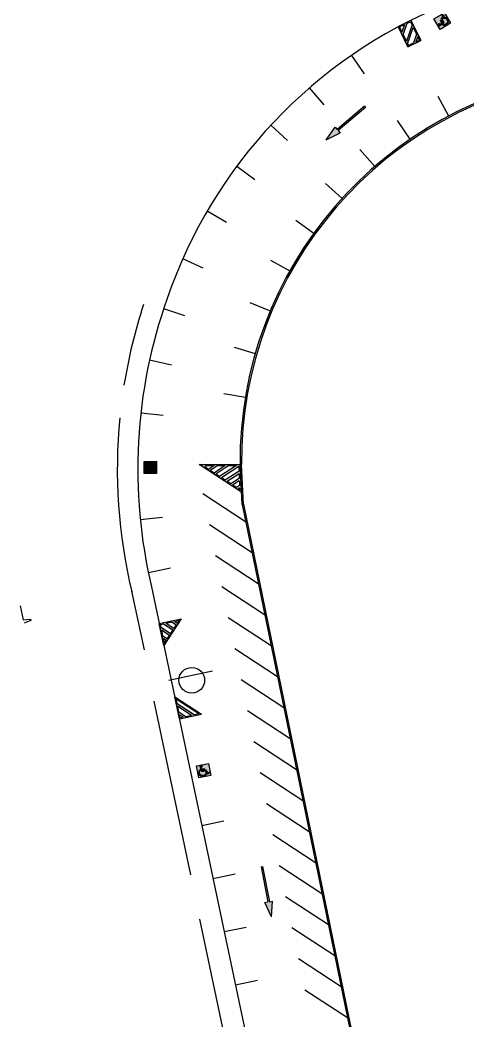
# Model space of a CAD drawing. Header units: millimetres. Extents: x 34038 to 35840, y 10511 to 10922.
# Drawn here: x 34821.7 to 34865.6, y 10685.7 to 10783.7 of the extents above; entities that cross this region are included whole.
import ezdxf

# ---------------------------------------------------------------- set-up
doc = ezdxf.new("R2010")
doc.units = ezdxf.units.MM
for name, color, linetype in [('MANTER', 150, 'Continuous'), ('PINTURA BRANCA', 7, 'Continuous'), ('piso2', 2, 'Continuous'), ('VAGAS - ACRESC', 6, 'Continuous')]:
    doc.layers.add(name, color=color, linetype=linetype)

# ---------------------------------------------------------------- blocks, each defined once
blk = doc.blocks.new('12')
at = {"layer": 'PINTURA BRANCA'}
h = blk.add_hatch(color=256, dxfattribs=at)
h.paths.add_polyline_path([(709.5063524391578, 866.5878076270078), (709.3348524387259, 866.3245246753548), (709.2430694875048, 866.7593076274395)], flags=16)
h.paths.add_polyline_path([(709.1846487430099, 867.0360512210649), (709.615513863723, 866.7553897960679), (709.8338367128534, 867.0905541341882), (709.06780725402, 867.5895384083154)], flags=16)
h.paths.add_polyline_path([(710.3346837331574, 868.4351293180409), (710.5979666848099, 868.2636293176096), (710.7694666852412, 868.5269122692622)], flags=16)
h.paths.add_polyline_path([(710.0579401395316, 868.3767085735461), (710.4888052602445, 868.0960471485492), (710.2704824111141, 867.760882810429), (709.5044529522806, 868.259867084556)], flags=16)
h.paths.add_polyline_path([(710.985027265608, 868.6746211296579), (709.2868740274193, 866.0676543903937), (708.8324672768815, 868.2202143791201)])
h.paths.add_polyline_path([(709.009386509525, 867.8662820019409), (709.9429981374185, 867.2581363032485), (710.161320986549, 867.5933006413688), (709.2277093586556, 868.2014463400611), (708.95096576503, 868.1430255955661)], flags=16)
for p, q in [((708.8324672768815, 868.2202143791201), (710.985027265608, 868.6746211296579)), ((710.985027265608, 868.6746211296579), (709.2868740274193, 866.0676543903937)), ((709.5044529522806, 868.259867084556), (710.0579401395314, 868.3767085735461)), ((710.0579401395316, 868.3767085735461), (710.4888052602445, 868.0960471485495)), ((710.334683733157, 868.435129318041), (710.7694666852412, 868.5269122692622)), ((710.3346837331574, 868.4351293180409), (710.5979666848096, 868.2636293176097)), ((710.7694666852414, 868.5269122692623), (710.5979666848099, 868.2636293176096)), ((709.2868740274193, 866.0676543903937), (708.8324672768815, 868.2202143791201)), ((708.9509657650299, 868.1430255955661), (709.2277093586556, 868.2014463400611)), ((709.0093865095249, 867.866282001941), (708.95096576503, 868.1430255955661)), ((709.009386509525, 867.8662820019409), (709.9429981374186, 867.2581363032484)), ((709.1846487430099, 867.036051221065), (709.06780725402, 867.5895384083154)), ((709.0678072540201, 867.5895384083155), (709.8338367128534, 867.0905541341882)), ((709.2277093586556, 868.2014463400611), (710.161320986549, 867.5933006413688)), ((709.5044529522808, 868.259867084556), (710.2704824111141, 867.760882810429)), ((710.161320986549, 867.5933006413688), (709.9429981374185, 867.2581363032485)), ((710.4888052602445, 868.0960471485492), (710.2704824111141, 867.760882810429)), ((709.1846487430099, 867.0360512210649), (709.6155138637231, 866.7553897960678)), ((709.3348524387259, 866.3245246753548), (709.2430694875046, 866.7593076274396)), ((709.2430694875048, 866.7593076274395), (709.5063524391579, 866.5878076270076)), ((709.5063524391578, 866.5878076270078), (709.3348524387258, 866.3245246753545)), ((709.8338367128533, 867.0905541341882), (709.615513863723, 866.7553897960679))]:
    blk.add_line(p, q, dxfattribs=at)
blk = doc.blocks.new('23')
at = {"layer": 'PINTURA BRANCA'}
h = blk.add_hatch(color=256, dxfattribs=at)
h.paths.add_polyline_path([(730.6076939854345, 869.1150008335792), (732.0219075478075, 867.7007872712065), (732.4662726291971, 867.7007872712063), (730.6076939854346, 869.5593659149688)], flags=16)
h.paths.add_polyline_path([(730.6076939854346, 868.8321581211051), (731.7390648353331, 867.7007872712065), (731.1733794103835, 867.7007872712064), (730.6076939854344, 868.266472696156)], flags=16)
h.paths.add_polyline_path([(730.6076939854345, 867.9836299836813), (730.890536697909, 867.7007872712064), (730.6076939854345, 867.7007872712064)], flags=16)
h.paths.add_polyline_path([(730.5076939854343, 869.8007872712063), (732.7076939854344, 867.6007872712063), (730.5076939854343, 867.6007872712063)])
edge = h.paths.add_edge_path(flags=0)
edge.add_line((730.6076939854346, 869.2257857028338), (730.6076939854346, 869.5593659149688))
for p, q in [((730.5076939854343, 867.6007872712063), (730.5076939854343, 869.8007872712063)), ((730.5076939854343, 869.8007872712063), (732.7076939854344, 867.6007872712063)), ((730.6076939854344, 869.1150008335793), (730.6076939854346, 869.5593659149688)), ((730.6076939854346, 869.2257857028338), (730.6076939854346, 869.5593659149688)), ((730.6076939854345, 869.5593659149688), (732.4662726291971, 867.7007872712063)), ((730.6076939854345, 869.1150008335792), (732.0219075478074, 867.7007872712065)), ((730.6076939854344, 868.266472696156), (730.6076939854344, 868.8321581211051)), ((730.6076939854346, 868.8321581211051), (731.739064835333, 867.7007872712065)), ((730.5076939854343, 867.6007872712063), (732.7076939854344, 867.6007872712063)), ((730.6076939854345, 868.2664726961561), (731.1733794103835, 867.7007872712064)), ((730.6076939854345, 867.7007872712064), (730.6076939854344, 867.9836299836813)), ((730.6076939854345, 867.9836299836813), (730.8905366979089, 867.7007872712065)), ((730.6076939854345, 867.7007872712064), (730.890536697909, 867.7007872712064)), ((731.1733794103836, 867.7007872712064), (731.7390648353331, 867.7007872712065)), ((732.0219075478075, 867.7007872712065), (732.4662726291971, 867.7007872712064))]:
    blk.add_line(p, q, dxfattribs=at)
blk = doc.blocks.new('A$C51C17A21')
at = {"layer": 'PINTURA BRANCA'}
h = blk.add_hatch(color=152, dxfattribs=at)
h.paths.add_polyline_path([(9.180785392288044, 9.163803444595828), (0, 9.163803444595828), (0, 0), (9.180785392288044, 0)])
edge = h.paths.add_edge_path(flags=16)
edge.add_line((5.422054313698709, 5.759658274507842), (5.421210884993229, 5.279695285018647))
edge.add_line((5.421210884993229, 5.279695285018647), (3.371216165724718, 5.269816209399892))
edge.add_line((3.371216165724718, 5.269816209399892), (3.434992290459149, 4.612271246112527))
edge.add_line((3.434992290459149, 4.612271246112527), (6.32046581006648, 4.612235962520231))
edge.add_line((6.32046581006648, 4.612235962520231), (7.291269149901154, 2.146054230700997))
edge.add_line((7.291269149901154, 2.146054230700997), (8.265835677223322, 2.561483206763683))
edge.add_line((8.265835677223322, 2.561483206763683), (8.460630145193818, 2.108830044385854))
edge.add_line((8.460630145193818, 2.108830044385854), (7.028143119715196, 1.500893807131092))
edge.add_line((7.028143119715196, 1.500893807131092), (5.990097561407993, 4.122711449713847))
edge.add_line((5.990097561407993, 4.122711449713847), (3.009950167172747, 4.122993718423118))
edge.add_line((3.009950167172747, 4.122993718423118), (2.53974979408008, 8.155413962825719))
edge.add_arc((3.205961485207808, 8.053055018452483), 0.6740292062577634, 90.86110328032771, 171.2651935622226, ccw=False)
edge.add_line((3.195831822675927, 8.727008103485446), (3.431625227975701, 8.7240795656013))
edge.add_arc((3.423146651183856, 8.04142065083306), 0.682711564408401, 6.993114099470688, 89.28842694358462, ccw=False)
edge.add_line((4.100779381530401, 8.124540822512813), (4.101967756527984, 8.066675736668572))
edge.add_arc((3.374478854861763, 8.051735300494556), 0.7276423013270964, -109.66773350404361, 1.1765177688022277, ccw=False)
edge.add_line((3.129579916691682, 7.366543481538997), (3.311797415962019, 5.77027863477781))
edge.add_line((3.311797415962019, 5.77027863477781), (5.422054313698709, 5.759658274507842))
edge = h.paths.add_edge_path(flags=16)
edge.add_line((6.140327967041799, 2.954754088966752), (6.398734448690789, 2.329909958291523))
edge.add_arc((3.545799992762909, 3.567409587629868), 3.109765319510951, 302.00990588515776, 336.5505467284719, ccw=False)
edge.add_arc((3.613911364152955, 3.383162574035737), 2.917701294968827, 162.5317855962321, 302.793607434027, ccw=False)
edge.add_arc((3.412492398476161, 3.34164600982001), 2.739861174484087, 108.78632825692031, 160.438804791383, ccw=False)
edge.add_line((2.530148055141808, 5.935544179608314), (2.580854924532105, 5.481713625966677))
edge.add_arc((3.412492398461723, 3.341646009805345), 2.295976979367712, 111.2362938310106, 160.2370488798236)
edge.add_arc((3.613911364156479, 3.383162574032781), 2.473817099848291, 162.720137507934, 302.8637260381623)
edge.add_arc((3.545799992762568, 3.567409587629754), 2.665881124386374, 301.9444794714997, 346.7139074411326)
h = blk.add_hatch(color=256, dxfattribs=at)
edge = h.paths.add_edge_path()
edge.add_arc((3.374478854861763, 8.051735300494556), 0.7276423013270057, 250.3322664959564, 361.1765177688022)
edge.add_line((4.101967756527984, 8.066675736668572), (4.100779381530401, 8.124540822512813))
edge.add_arc((3.423146651183856, 8.04142065083306), 0.6827115644084146, 6.993114099470686, 89.28842694358454)
edge.add_line((3.431625227975701, 8.7240795656013), (3.195831822675927, 8.727008103485446))
edge.add_arc((3.205961485207808, 8.053055018452483), 0.674029206257754, 90.86110328032767, 171.2651935622226)
edge.add_line((2.53974979408008, 8.155413962825719), (3.009950167172747, 4.122993718423118))
edge.add_line((3.009950167172747, 4.122993718423118), (5.990097561407993, 4.122711449713847))
edge.add_line((5.990097561407993, 4.122711449713847), (7.028143119715196, 1.500893807131092))
edge.add_line((7.028143119715196, 1.500893807131092), (8.460630145193818, 2.108830044385854))
edge.add_line((8.460630145193818, 2.108830044385854), (8.265835677223322, 2.561483206763683))
edge.add_line((8.265835677223322, 2.561483206763683), (7.291269149901154, 2.146054230700997))
edge.add_line((7.291269149901154, 2.146054230700997), (6.32046581006648, 4.612235962520231))
edge.add_line((6.32046581006648, 4.612235962520231), (3.434992290459149, 4.612271246112527))
edge.add_line((3.434992290459149, 4.612271246112527), (3.371216165724718, 5.269816209399892))
edge.add_line((3.371216165724718, 5.269816209399892), (5.421279214686706, 5.279695614304501))
edge.add_line((5.421279214686706, 5.279695614304501), (5.422054313698709, 5.759658274507842))
edge.add_line((5.422054313698709, 5.759658274507842), (3.311797415962019, 5.77027863477781))
edge.add_line((3.311797415962019, 5.77027863477781), (3.129579916691682, 7.366543481538997))
edge = h.paths.add_edge_path()
edge.add_arc((3.412492398461723, 3.341646009805345), 2.295976979367714, 111.23629383101061, 160.2370488798236, ccw=False)
edge.add_line((2.580854924532105, 5.481713625966677), (2.530148055141808, 5.935544179608314))
edge.add_arc((3.412492398476161, 3.34164600982001), 2.739861174484073, 108.7863282569202, 160.438804791383)
edge.add_arc((3.613911364152841, 3.383162574035737), 2.917701294968806, 162.5317855962315, 302.7936074340288)
edge.add_arc((3.545799992762795, 3.567409587629868), 3.109765319511033, 302.0099058851595, 336.5505467284727)
edge.add_line((6.398734448690789, 2.329909958291523), (6.140327967041799, 2.954754088966752))
edge.add_arc((3.545799992762568, 3.567409587629868), 2.66588112438639, 301.9444794714964, 346.71390744113023, ccw=False)
edge.add_arc((3.613911364156479, 3.383162574032781), 2.473817099848283, 162.720137507934, 302.8637260381601, ccw=False)
blk.add_lwpolyline([(9.180785392288044, 0), (0, 0), (0, 9.163803444595828), (9.180785392288044, 9.163803444595828)], close=True, dxfattribs=at)
blk.add_lwpolyline([(8.460630145193818, 2.108830044385854), (7.028143119715196, 1.500893807131092), (5.990097561407993, 4.122711449713847), (3.009950167172747, 4.122993718423118), (2.53974979408008, 8.155413962825719, -0.5271040350187159), (3.195831822675927, 8.727008103485446), (3.431625227975701, 8.7240795656013, -0.3753540589992009), (4.100779381530401, 8.124540822512813), (4.101967756527984, 8.066675736668572, -0.5252580657301573), (3.129579916691682, 7.366543481538997), (3.311797415962019, 5.77027863477781), (5.422071464680243, 5.770278634777924), (5.421279214686706, 5.279695614304501), (3.371216165724718, 5.269816209399892), (3.434992290459149, 4.612271246112527), (6.32046581006648, 4.612235962520231), (7.291269149901154, 2.146054230700997), (8.265835677223322, 2.561483206763683)], format="xyb", close=True, dxfattribs=at)
at = {"layer": 'PINTURA BRANCA', "color": 250}
for points in [[(3.129579916691682, 7.366543481538997, 0.5252580657301571), (4.101967756527984, 8.066675736668572), (4.100779381530401, 8.124540822512813, 0.3753540589992009), (3.431625227975701, 8.7240795656013), (3.195831822675927, 8.727008103485446, 0.3659682706623709), (2.53974979408008, 8.155413962825719), (3.009950167172747, 4.122993718423118), (5.990097561407993, 4.122711449713847), (7.028143119715196, 1.500893807131092), (8.460630145193818, 2.108830044385854), (8.265835677223322, 2.561483206763683), (7.291269149901154, 2.146054230700997), (6.32046581006648, 4.612235962520231), (3.434992290459149, 4.612271246112527), (3.371216165724718, 5.269816209399892), (5.421279214686706, 5.279695614304501), (5.422071464680243, 5.770278634777924), (3.311797415962019, 5.77027863477781)], [(1.251749361771317, 4.11798344879719, -0.2171247333798054), (2.580854924532105, 5.481713625966677), (2.530148055141808, 5.935544179608314, 0.2292715696475673), (0.8307638776268504, 4.258988421397362, 0.7019114297085347), (5.194180469797061, 0.9304639785272002, 0.1518635365455348), (6.398734448690789, 2.329909958291523), (6.140327967041799, 2.954754088966752, -0.1978667100968566), (4.956310346832424, 1.305246306515642, -0.7011416496897603)]]:
    blk.add_lwpolyline(points, format="xyb", close=True, dxfattribs=at)
at = {"layer": 'PINTURA BRANCA'}
for points in [[(6.398734448690789, 2.329909958291523, -0.1518635365455338), (5.194180469797061, 0.9304639785272002, -0.7019114297085285), (0.8307638776268504, 4.258988421397362, -0.229271569647566), (2.530148055141808, 5.935544179608314)], [(6.140327967041799, 2.954754088966752, -0.1978667100968593), (4.956310346832424, 1.305246306515642, -0.701141649689756), (1.251749361771317, 4.11798344879719, -0.2171247333798052), (2.580854924532105, 5.481713625966677, 0.04686792952544745)]]:
    blk.add_lwpolyline(points, format="xyb", dxfattribs=at)
for points in [[(2.580854924532105, 5.481713625966677), (2.530148055141808, 5.935544179608428)], [(6.140327967041799, 2.954754088966752), (6.398734448690789, 2.329909958291637)]]:
    blk.add_lwpolyline(points, dxfattribs=at)

msp = doc.modelspace()

# ---------------------------------------------------------------- hatches: boundary and pattern name
for points in [[(34851.73936563353, 10771.99260526996), (34852.63494756046, 10773.25298537619), (34852.8300505486, 10773.02509324376), (34855.4887920935, 10775.30129477206), (34855.58634358757, 10775.18734870585), (34852.92760204267, 10772.91114717756), (34853.12270503081, 10772.68325504513)], [(34846.39814653203, 10695.92478052553), (34845.73951197878, 10697.32364632511), (34846.0338224612, 10697.38179561516), (34845.35541407734, 10700.81541791015), (34845.50256931855, 10700.84449255518), (34846.18097770242, 10697.41087026018), (34846.47528818485, 10697.46901955022)]]:
    msp.add_hatch(color=256).paths.add_polyline_path(points)
at = {"layer": 'PINTURA BRANCA'}
h = msp.add_hatch(color=256, dxfattribs=at)
h.paths.add_polyline_path([(34858.78692246893, 10783.10446078924), (34860.04094344518, 10783.71249604083), (34860.9979665749, 10781.738717257), (34859.74394559865, 10781.1306820054)])
h.paths.add_polyline_path([(34860.27515526666, 10783.00028099925), (34860.58366995453, 10782.36402736479), (34860.28248341158, 10781.49580127254), (34859.79308524475, 10781.25849571623), (34859.7218761132, 10781.40535118388)], flags=16)
h.paths.add_polyline_path([(34859.28995555019, 10782.29610627213), (34859.59847023805, 10781.65985263766), (34860.15174939152, 10783.25478245304), (34859.99460911751, 10783.57885477241), (34859.68242780241, 10783.42748035855)], flags=16)
h.paths.add_polyline_path([(34858.92050463309, 10783.05802944145), (34859.42792634862, 10783.3040744834), (34859.16654967504, 10782.55060772592)], flags=16)
h.paths.add_polyline_path([(34860.86718972917, 10781.77932104719), (34860.70707582967, 10782.109525911), (34860.53698486536, 10781.61920714769)], flags=16)

# ---------------------------------------------------------------- linework, layer by layer
for p, q in [((34862.68433127989, 10776.29730991457), (34863.71099796675, 10774.35155671489)), ((34855.4887920935, 10775.30129477206), (34852.8300505486, 10773.02509324376)), ((34855.4887920935, 10775.30129477206), (34855.58634358757, 10775.18734870585)), ((34855.58634358757, 10775.18734870585), (34852.92760204267, 10772.91114717756)), ((34858.69860248705, 10773.88736179215), (34859.9446927816, 10772.07428182209)), ((34851.73936563353, 10771.99260526996), (34852.63494756046, 10773.25298537619)), ((34851.73936563353, 10771.99260526996), (34853.12270503081, 10772.68325504513)), ((34852.63494756046, 10773.25298537619), (34852.8300505486, 10773.02509324376)), ((34852.92760204267, 10772.91114717756), (34853.12270503081, 10772.68325504513)), ((34855.04640979245, 10771.05280109131), (34856.49356175945, 10769.39577025744)), ((34851.66514172445, 10767.72603306403), (34853.29844033528, 10766.25214852044)), ((34848.75038020691, 10764.14395159978), (34850.52966929113, 10762.87757051668)), ((34846.27857863402, 10760.23770545534), (34848.17810993927, 10759.1927447371)), ((34844.26738661838, 10756.07107411603), (34846.26015456021, 10755.25831515813)), ((34842.73975240742, 10751.70357361884), (34844.78804845067, 10751.07417490471)), ((34841.72758663938, 10747.18562257708), (34843.81963737067, 10746.80382571956)), ((34839.30061772533, 10740.21476218928), (34843.29673760125, 10740.20584220842)), ((34840.03466420426, 10740.11312343061), (34840.76252847389, 10740.11149872075)), ((34841.1264606087, 10740.11068636582), (34841.85432487832, 10740.10906165597)), ((34842.21825701313, 10740.10824930104), (34842.94612128275, 10740.10662459118)), ((34843.49359071522, 10736.3037107576), (34843.29673760125, 10740.20584220842)), ((34843.64282386262, 10736.32269289909), (34843.44654709287, 10740.21339973571)), ((34843.49359071522, 10736.3037107576), (34854.73248135149, 10681.60040679804)), ((34843.64282386262, 10736.32269289909), (34854.87941239113, 10681.63059404023)), ((34834.63393860515, 10728.22849959443), (34854.02855604498, 10636.35469391654)), ((34832.67706588812, 10727.81540254848), (34833.89266220295, 10722.05702861009)), ((34834.8489870237, 10717.04315033233), (34838.43769266943, 10700.04389179917)), ((34845.35541407734, 10700.81541791015), (34845.50256931855, 10700.84449255518)), ((34845.35541407734, 10700.81541791015), (34846.0338224612, 10697.38179561516)), ((34845.50256931855, 10700.84449255518), (34846.18097770242, 10697.41087026018)), ((34845.73951197878, 10697.32364632511), (34846.0338224612, 10697.38179561516)), ((34846.39814653203, 10695.92478052553), (34845.73951197878, 10697.32364632511)), ((34846.18097770242, 10697.41087026018), (34846.47528818485, 10697.46901955022)), ((34846.39814653203, 10695.92478052553), (34846.47528818485, 10697.46901955022)), ((34847.09108362033, 10659.05384009691), (34839.35759734605, 10695.68641616106))]:
    msp.add_line(p, q)
for centre, radius, start, end in [((34881.33325888439, 10740.9535990281), 47.76198693789699, 112.1583398979676, 161.0348416150373), ((34881.54018668942, 10740.49470540084), 38.24454000381668, 97.83635542779281, 180.4327624061171), ((34881.54018668942, 10740.49470540084), 38.09454000381668, 97.83635542779281, 180.4327624061171), ((34883.04629840666, 10739.77138000115), 51.76941500194182, 161.8606847951085, 170.8847293847367), ((34883.04629840666, 10739.77138000115), 49.76941500194182, 160.3886249653206, 193.4105598819978), ((34883.04629840666, 10739.77138000115), 51.76941500194182, 174.4331956277551, 193.4105598819978), ((34880.4273469748, 10740.1229607296), 37.23070187582385, 180.1405224665245, 180.8720568926521), ((34880.4273469748, 10740.1229607296), 37.23070187582385, 181.2356082615876, 181.9584393133314), ((34880.4273469748, 10740.1229607296), 37.23070187582385, 182.3177804546473, 183.0324616579717), ((34880.4273469748, 10740.1229607296), 37.23070187582385, 183.3878585433283, 183.6761496259018)]:
    msp.add_arc(centre, radius, start, end)
at = {"layer": 'MANTER'}
for p, q in [((34821.74273799577, 10726.37545381444), (34822.06376487388, 10725.01576025587)), ((34822.06376487388, 10725.01576025587), (34822.76584296788, 10725.08351890768)), ((34822.80020014272, 10724.93750268574), (34822.14411239362, 10724.67545228643)), ((34822.76584296788, 10725.08351890768), (34822.80020014272, 10724.93750268574))]:
    msp.add_line(p, q, dxfattribs=at)
at = {"layer": 'PINTURA BRANCA'}
for p, q in [((34858.78689492929, 10783.10444743614), (34860.04097099644, 10783.71250939957)), ((34858.78690680845, 10783.10442293758), (34860.04095911726, 10783.71253389813)), ((34858.78692246893, 10783.10446078924), (34860.04094344518, 10783.71249604083)), ((34859.74394559865, 10781.1306820054), (34858.78692246893, 10783.10446078924)), ((34858.78693435338, 10783.10443629458), (34860.04093157234, 10783.71252054113)), ((34858.92050463309, 10783.05802944145), (34859.42792634862, 10783.3040744834)), ((34859.42792634862, 10783.3040744834), (34859.16654967504, 10782.55060772592)), ((34859.28995555019, 10782.29610627213), (34859.68242780241, 10783.42748035855)), ((34860.15174939152, 10783.25478245304), (34859.59847023805, 10781.65985263766)), ((34859.68242780241, 10783.42748035855), (34859.99460911751, 10783.57885477241)), ((34859.99460911751, 10783.57885477241), (34860.15174939152, 10783.25478245304)), ((34860.04094344518, 10783.71249604083), (34860.9979665749, 10781.738717257)), ((34861.02383517665, 10781.73866936503), (34860.04317706317, 10783.70801180973)), ((34858.92050463309, 10783.05802944145), (34859.16654967504, 10782.55060772592)), ((34859.28995555019, 10782.29610627213), (34859.59847023805, 10781.65985263766)), ((34859.7218761132, 10781.40535118388), (34860.27515526666, 10783.00028099925)), ((34860.27515526666, 10783.00028099925), (34860.58366995453, 10782.36402736479)), ((34860.58366995453, 10782.36402736479), (34860.28248341158, 10781.49580127254)), ((34859.7218761132, 10781.40535118388), (34859.79308524475, 10781.25849571623)), ((34859.74394559865, 10781.1306820054), (34860.9979665749, 10781.738717257)), ((34859.79308524475, 10781.25849571623), (34860.28248341158, 10781.49580127254)), ((34860.70707582967, 10782.109525911), (34860.53698486536, 10781.61920714769)), ((34860.53698486536, 10781.61920714769), (34860.86718972917, 10781.77932104719)), ((34860.86718972917, 10781.77932104719), (34860.70707582967, 10782.109525911)), ((34854.22937627731, 10780.28026865416), (34855.47782814371, 10778.4688140074)), ((34851.53975047521, 10775.424478193), (34850.10114511787, 10777.08893444831)), ((34847.93684037586, 10771.94672543594), (34846.32426538393, 10773.44325538732)), ((34844.73734160527, 10768.09459186604), (34842.97027604416, 10769.40511821172)), ((34841.97990244097, 10763.91460924904), (34840.07969154161, 10765.02330151382)), ((34839.69783131082, 10759.45726959626), (34837.68742863047, 10760.35073535546)), ((34837.90713604416, 10754.78155204675), (34835.81953086353, 10755.47574554269)), ((34836.57946523511, 10749.95384820067), (34834.43045766432, 10750.42476906523)), ((34835.76658665983, 10745.01333581587), (34833.57998491502, 10745.25576685673)), ((34843.43263009271, 10737.51210597939), (34839.30061772533, 10740.21476218928)), ((34839.63734111011, 10740.11401031952), (34839.48393009813, 10740.21435300664)), ((34840.03466420426, 10740.11312343061), (34839.83675819823, 10739.98357609434)), ((34840.20207442407, 10739.7446309803), (34839.83675819823, 10739.98357609434)), ((34840.76252847389, 10740.11149872075), (34840.20207442407, 10739.7446309803)), ((34841.1264606087, 10740.11068636582), (34840.38473253698, 10739.62515842329)), ((34841.85432487832, 10740.10906165597), (34840.75004876282, 10739.38621330925)), ((34842.21825701313, 10740.10824930104), (34840.93270687573, 10739.26674075223)), ((34842.94612128275, 10740.10662459118), (34841.29802310157, 10739.02779563819)), ((34843.196757073, 10740.031649557), (34841.48068121449, 10738.90832308118)), ((34840.75004876281, 10739.38621330925), (34840.38473253698, 10739.62515842329)), ((34841.29802310157, 10739.02779563819), (34840.93270687573, 10739.26674075223)), ((34843.20095738161, 10739.55632149483), (34841.84599744032, 10738.66937796714)), ((34843.20530216518, 10739.32012677611), (34842.02865555324, 10738.54990541012)), ((34841.84599744032, 10738.66937796714), (34841.48068121449, 10738.90832308118)), ((34842.39397177908, 10738.31096029608), (34842.02865555324, 10738.54990541012)), ((34843.21839232738, 10738.85061792516), (34842.39397177908, 10738.31096029608)), ((34843.22710379665, 10738.6172815962), (34842.57662989199, 10738.19148773907)), ((34842.94194611783, 10737.95254262503), (34842.57662989199, 10738.19148773907)), ((34843.24877839924, 10738.15339203599), (34842.94194611783, 10737.95254262503)), ((34843.85096440449, 10734.60967408679), (34839.66655973396, 10737.34659892194)), ((34843.26171047772, 10737.92281847655), (34843.12460423075, 10737.83307006801)), ((34843.27325119523, 10737.73584343704), (34843.12460423075, 10737.83307006801)), ((34835.71542577012, 10735.01346668856), (34833.52645792605, 10734.79342174398)), ((34844.48785553205, 10731.56428910429), (34840.30345086153, 10734.30121393945)), ((34845.0880634839, 10728.54289776068), (34840.90365881338, 10731.27982259584)), ((34836.47771025198, 10730.06489552394), (34834.32399669599, 10729.61598805158)), ((34845.71200272766, 10725.50598431363), (34841.52759805713, 10728.24290914878)), ((34846.33594197141, 10722.46907086657), (34842.15153730089, 10725.20599570172)), ((34846.95988121517, 10719.43215741951), (34842.77547654464, 10722.16908225466)), ((34836.3207839177, 10719.10352566357), (34840.59183741388, 10720.00514770929)), ((34847.58382045892, 10716.39524397245), (34843.39941578839, 10719.13216880761)), ((34848.20775970267, 10713.3583305254), (34844.02335503214, 10716.09525536055)), ((34848.83169894643, 10710.32141707834), (34844.6472942759, 10713.05834191349)), ((34849.45563819018, 10707.28450363128), (34845.27123351965, 10710.02142846643)), ((34850.07957743393, 10704.24759018422), (34845.8951727634, 10706.98451501937)), ((34839.56166065694, 10704.88549839189), (34841.71422064566, 10705.33990514243)), ((34850.70351667768, 10701.21067673716), (34846.51911200716, 10703.94760157232)), ((34851.32745592144, 10698.17376329011), (34847.14305125091, 10700.91068812526)), ((34840.66038015148, 10699.68077900781), (34842.8129401402, 10700.13518575834)), ((34851.95139516519, 10695.13684984305), (34847.76699049467, 10697.8737746782)), ((34841.75909964602, 10694.47605962372), (34843.91165963474, 10694.93046637426)), ((34852.57533440895, 10692.09993639599), (34848.39092973842, 10694.83686123114)), ((34853.1992736527, 10689.06302294893), (34849.01486898217, 10691.79994778409)), ((34842.85781914056, 10689.27134023963), (34845.01037912929, 10689.72574699017)), ((34853.82321289645, 10686.02610950188), (34849.63880822592, 10688.76303433703))]:
    msp.add_line(p, q, dxfattribs=at)
at = {"layer": 'piso2'}
msp.add_circle((34838.56992410631, 10719.08874485396), 1.258413418696633, dxfattribs=at)
at = {"layer": 'VAGAS - ACRESC'}
msp.add_line((34845.81301936453, 10753.77078444261), (34845.80158497508, 10753.76321884131), dxfattribs=at)

# ---------------------------------------------------------------- block references
at = {"layer": 'PINTURA BRANCA', "xscale": 0.1307077715821631, "yscale": 0.1307077715821631, "zscale": 0.1307077715821631}
for p, rotation in [((34863.9343810016, 10783.41707306366), 119.9910082548983), ((34833.9174652145, 10739.3275449655), 0.635887939845323), ((34839.25864528112, 10709.55026261825), 11.00134838290243)]:
    msp.add_blockref('A$C51C17A21', p, dxfattribs=dict(at, rotation=rotation))
at = {"layer": 'PINTURA BRANCA'}
msp.add_blockref('12', (34126.55881411462, 9856.420693750755), dxfattribs=at)
at = {"layer": 'PINTURA BRANCA', "rotation": 11.92016314830312}
msp.add_blockref('23', (34301.80435764298, 9715.547043093557), dxfattribs=at)

doc.saveas('drawing.dxf')
